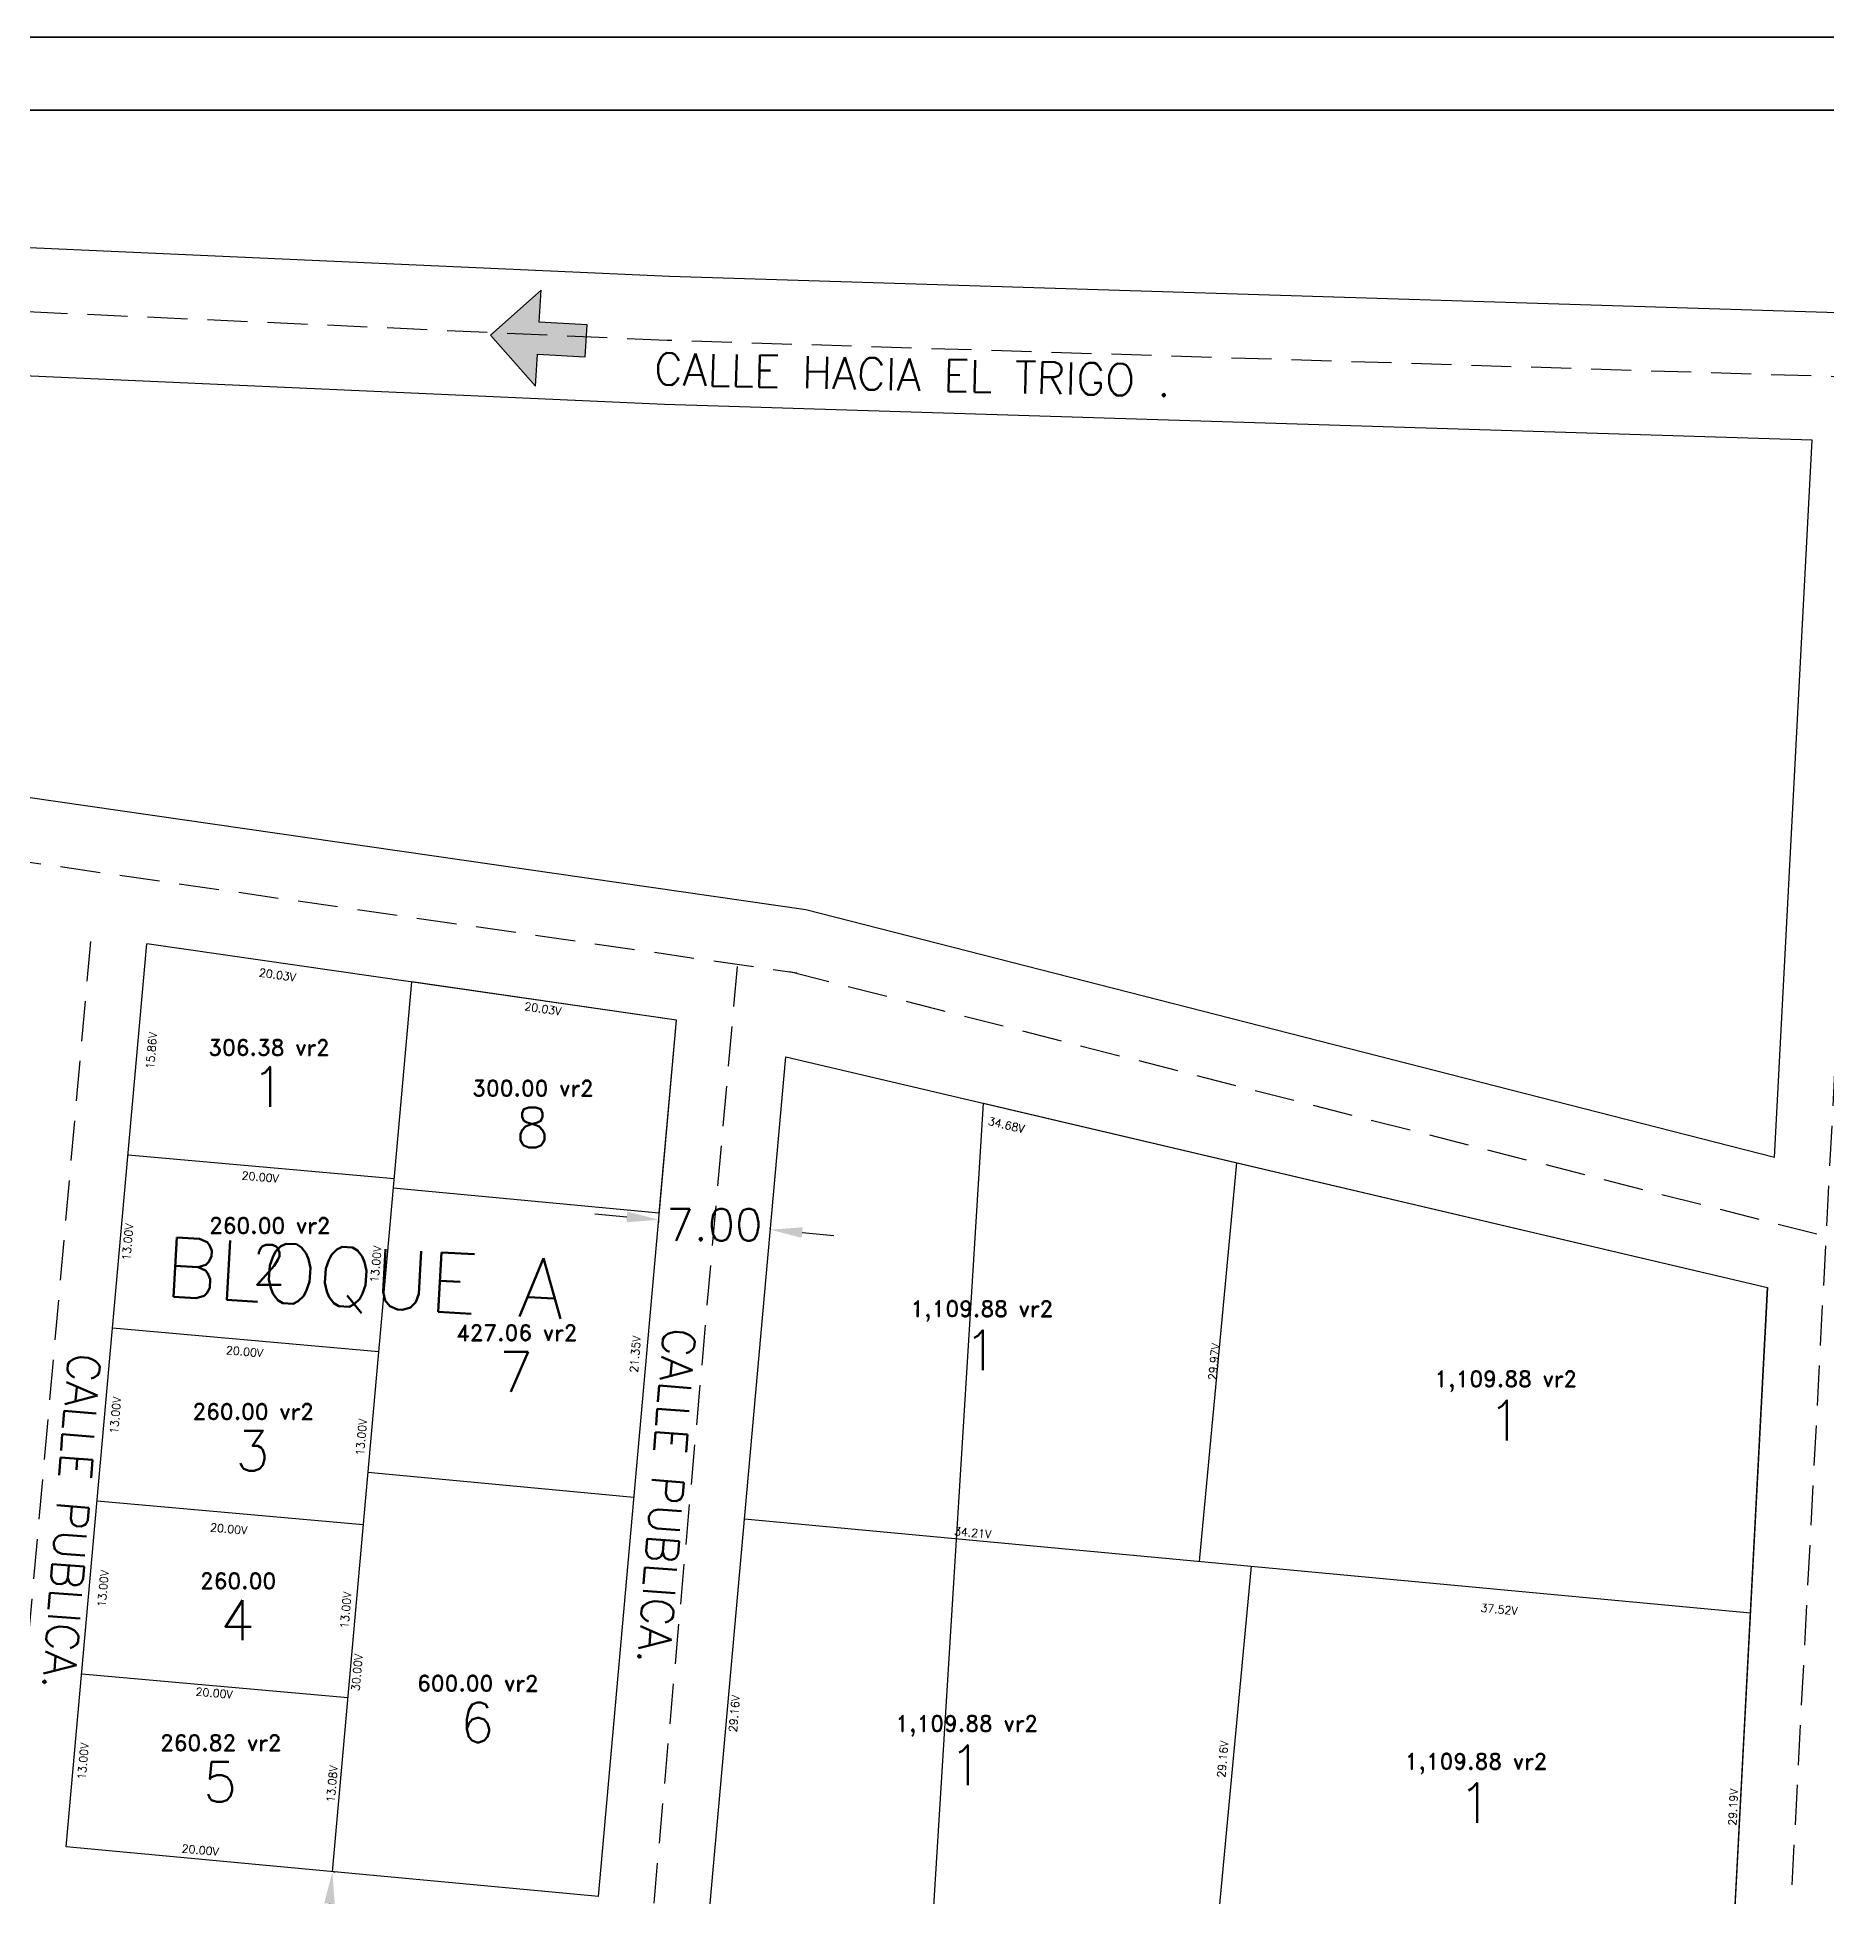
# Model space of a CAD drawing. Header units: metres. Extents: x 294898 to 295286, y 1620966 to 1622103.
# Drawn here: x 295088.7 to 295200.5, y 1621986.9 to 1622103.1 of the extents above; entities that cross this region are included whole.
import ezdxf
from ezdxf.enums import TextEntityAlignment as Align

# ---------------------------------------------------------------- set-up
doc = ezdxf.new("R2010")
doc.units = ezdxf.units.M
doc.linetypes.add('DASHED2', pattern=[0.375, 0.25, -0.125])
doc.layers.add('CVL_CUADCON_TIT', color=1, linetype='Continuous')
doc.layers.add('Medidas Numeracion', color=7, linetype='Continuous')
doc.styles.add('HUECA1', font='hueca1.shx')
doc.styles.get("Standard").update_dxf_attribs({"font": 'simplex.shx'})
doc.dimstyles.new('COTAS LOTES', dxfattribs={"dimscale": 0.25, "dimtxt": 2, "dimasz": 0.18, "dimexe": 0.18, "dimexo": 0.0625, "dimgap": 0.09, "dimtad": 0, "dimlfac": 1.1976, "dimzin": 0, "dimdsep": 46, "dimtxsty": 'Standard', "dimblk": 'NONE', "dimcen": 0, "dimse1": 1, "dimse2": 1, "dimsd1": 1, "dimsd2": 1, "dimadec": 0, "dimazin": 0, "dimtfac": 1, "dimtofl": 0, "dimtmove": 0, "dimatfit": 3, "dimldrblk": 'NONE', "dimfxl": 1, "dimtolj": 1, "dimtzin": 0, "dimarcsym": 0})
doc.dimstyles.get("Standard").update_dxf_attribs({"dimtxt": 0.18, "dimasz": 0.18, "dimexe": 0.18, "dimexo": 0.0625, "dimgap": 0.09, "dimtad": 0, "dimtih": 1, "dimtoh": 1, "dimdec": 4, "dimzin": 0, "dimdsep": 46, "dimtxsty": 'Standard', "dimcen": 0.09, "dimadec": 0, "dimazin": 0, "dimtfac": 1, "dimtdec": 4, "dimtofl": 0, "dimtmove": 0, "dimatfit": 3, "dimfxl": 1, "dimtolj": 1, "dimtzin": 0, "dimarcsym": 0})

# ---------------------------------------------------------------- blocks, each defined once
blk = doc.blocks.new('*D59')
at = {"layer": 'Defpoints', "color": 0, "transparency": 16777216}
for p in [(295091.46, 1622000.85, 769.14), (295092.03, 1622000.8), (295090.5, 1621990.04, 769.14)]:
    blk.add_point(p, dxfattribs=at)
at = {"color": 0, "transparency": 16777216, "insert": (295091.55, 1621995.39), "char_height": 0.5, "attachment_point": 5, "rotation": 84.9041}
blk.add_mtext('\\A1;13.00V', dxfattribs=at)
blk = doc.blocks.new('_None')
blk = doc.blocks.new('*D60')
at = {"layer": 'Defpoints', "color": 0, "transparency": 16777216}
for p in [(295090.5, 1621990.04, 769.14), (295107.13, 1621988.48, 769.14), (295107.18, 1621989.06)]:
    blk.add_point(p, dxfattribs=at)
at = {"color": 0, "transparency": 16777216, "insert": (295098.87, 1621989.84), "char_height": 0.5, "attachment_point": 5, "rotation": 354.6663}
blk.add_mtext('\\A1;20.00V', dxfattribs=at)
blk = doc.blocks.new('*D61')
at = {"layer": 'Defpoints', "color": 0, "transparency": 16777216}
for p in [(295091.46, 1622000.85, 769.14), (295108.06, 1621998.91), (295108.1, 1621999.37, 769.14)]:
    blk.add_point(p, dxfattribs=at)
at = {"color": 0, "transparency": 16777216, "insert": (295099.74, 1621999.65), "char_height": 0.5, "attachment_point": 5, "rotation": 354.9041}
blk.add_mtext('\\A1;20.00V', dxfattribs=at)
blk = doc.blocks.new('*D62')
at = {"layer": 'Defpoints', "color": 0, "transparency": 16777216}
for p in [(295108.1, 1621999.37, 769.14), (295106.63, 1621988.53), (295107.13, 1621988.48, 769.14)]:
    blk.add_point(p, dxfattribs=at)
at = {"color": 0, "transparency": 16777216, "insert": (295107.11, 1621993.97), "char_height": 0.5, "attachment_point": 5, "rotation": 84.9041}
blk.add_mtext('\\A1;13.08V', dxfattribs=at)
blk = doc.blocks.new('*D63')
at = {"layer": 'Defpoints', "color": 0, "transparency": 16777216}
for p in [(295108.45, 1622010.23), (295109.06, 1622010.18, 769.14), (295108.1, 1621999.37, 769.14)]:
    blk.add_point(p, dxfattribs=at)
at = {"color": 0, "transparency": 16777216, "insert": (295107.97, 1622004.83), "char_height": 0.5, "attachment_point": 5, "rotation": 84.9041}
blk.add_mtext('\\A1;13.00V', dxfattribs=at)
blk = doc.blocks.new('*D64')
at = {"layer": 'Defpoints', "color": 0, "transparency": 16777216}
for p in [(295092.43, 1622011.66, 769.14), (295093.28, 1622011.58), (295091.46, 1622000.85, 769.14)]:
    blk.add_point(p, dxfattribs=at)
at = {"color": 0, "transparency": 16777216, "insert": (295092.8, 1622006.18), "char_height": 0.5, "attachment_point": 5, "rotation": 84.9041}
blk.add_mtext('\\A1;13.00V', dxfattribs=at)
blk = doc.blocks.new('*D65')
at = {"layer": 'Defpoints', "color": 0, "transparency": 16777216}
for p in [(295092.43, 1622011.66, 769.14), (295109.06, 1622010.18, 769.14), (295108.97, 1622009.16)]:
    blk.add_point(p, dxfattribs=at)
at = {"color": 0, "transparency": 16777216, "insert": (295100.65, 1622009.91), "char_height": 0.5, "attachment_point": 5, "rotation": 354.9041}
blk.add_mtext('\\A1;20.00V', dxfattribs=at)
blk = doc.blocks.new('*D66')
at = {"layer": 'Defpoints', "color": 0, "transparency": 16777216}
for p in [(295093.39, 1622022.47, 769.14), (295094.05, 1622022.41), (295092.43, 1622011.66, 769.14)]:
    blk.add_point(p, dxfattribs=at)
at = {"color": 0, "transparency": 16777216, "insert": (295093.57, 1622017.01), "char_height": 0.5, "attachment_point": 5, "rotation": 84.9041}
blk.add_mtext('\\A1;13.00V', dxfattribs=at)
blk = doc.blocks.new('*D67')
at = {"layer": 'Defpoints', "color": 0, "transparency": 16777216}
for p in [(295093.39, 1622022.47, 769.14), (295110.03, 1622020.99, 769.14), (295109.96, 1622020.25)]:
    blk.add_point(p, dxfattribs=at)
at = {"color": 0, "transparency": 16777216, "insert": (295101.64, 1622020.99), "char_height": 0.5, "attachment_point": 5, "rotation": 354.9041}
blk.add_mtext('\\A1;20.00V', dxfattribs=at)
blk = doc.blocks.new('*D68')
at = {"layer": 'Defpoints', "color": 0, "transparency": 16777216}
for p in [(295110.03, 1622020.99, 769.14), (295108.45, 1622010.23), (295109.06, 1622010.18, 769.14)]:
    blk.add_point(p, dxfattribs=at)
at = {"color": 0, "transparency": 16777216, "insert": (295108.94, 1622015.64), "char_height": 0.5, "attachment_point": 5, "rotation": 84.9041}
blk.add_mtext('\\A1;13.00V', dxfattribs=at)
blk = doc.blocks.new('*D69')
at = {"layer": 'Defpoints', "color": 0, "transparency": 16777216}
for p in [(295110.33, 1622031.86), (295110.99, 1622031.8, 769.14), (295110.03, 1622020.99, 769.14)]:
    blk.add_point(p, dxfattribs=at)
at = {"color": 0, "transparency": 16777216, "insert": (295109.85, 1622026.45), "char_height": 0.5, "attachment_point": 5, "rotation": 84.9041}
blk.add_mtext('\\A1;13.00V', dxfattribs=at)
blk = doc.blocks.new('*D70')
at = {"layer": 'Defpoints', "color": 0, "transparency": 16777216}
for p in [(295094.36, 1622033.28, 769.14), (295110.93, 1622031.16), (295110.99, 1622031.8, 769.14)]:
    blk.add_point(p, dxfattribs=at)
at = {"color": 0, "transparency": 16777216, "insert": (295102.62, 1622031.9), "char_height": 0.5, "attachment_point": 5, "rotation": 354.9041}
blk.add_mtext('\\A1;20.00V', dxfattribs=at)
blk = doc.blocks.new('*D71')
at = {"layer": 'Defpoints', "color": 0, "transparency": 16777216}
for p in [(295094.36, 1622033.28, 769.14), (295093.39, 1622022.47, 769.14), (295093.86, 1622022.43)]:
    blk.add_point(p, dxfattribs=at)
at = {"color": 0, "transparency": 16777216, "insert": (295094.34, 1622027.84), "char_height": 0.5, "attachment_point": 5, "rotation": 84.9041}
blk.add_mtext('\\A1;13.00V', dxfattribs=at)
blk = doc.blocks.new('*D72')
at = {"layer": 'Defpoints', "color": 0, "transparency": 16777216}
for p in [(295095.53, 1622046.48, 769.14), (295096.41, 1622046.4), (295094.36, 1622033.28, 769.14)]:
    blk.add_point(p, dxfattribs=at)
at = {"color": 0, "transparency": 16777216, "insert": (295095.82, 1622039.8), "char_height": 0.5, "attachment_point": 5, "rotation": 84.9041}
blk.add_mtext('\\A1;15.86V', dxfattribs=at)
blk = doc.blocks.new('*D73')
at = {"layer": 'Defpoints', "color": 0, "transparency": 16777216}
for p in [(295095.53, 1622046.48, 769.14), (295112.09, 1622044.09, 769.14), (295111.98, 1622043.34)]:
    blk.add_point(p, dxfattribs=at)
at = {"color": 0, "transparency": 16777216, "insert": (295103.7, 1622044.53), "char_height": 0.5, "attachment_point": 5, "rotation": 351.7922}
blk.add_mtext('\\A1;20.03V', dxfattribs=at)
blk = doc.blocks.new('*D205')
at = {"layer": 'Defpoints', "color": 0, "transparency": 16777216}
for p in [(295112.09, 1622044.09, 769.14), (295128.64, 1622041.7, 769.14), (295128.57, 1622041.21)]:
    blk.add_point(p, dxfattribs=at)
at = {"color": 0, "transparency": 16777216, "insert": (295120.29, 1622042.41), "char_height": 0.5, "attachment_point": 5, "rotation": 351.7922}
blk.add_mtext('\\A1;20.03V', dxfattribs=at)
blk = doc.blocks.new('*D318')
at = {"color": 0, "lineweight": -2, "transparency": 16777216}
for p, q in [((295107.19, 1621988.48), (295107.31, 1621988.47)), ((295106.95, 1621986.49), (295106.91, 1621986.01)), ((295106.67, 1621983.36), (295106.71, 1621983.83)), ((295106.55, 1621981.36), (295106.67, 1621981.35))]:
    blk.add_line(p, q, dxfattribs=at)
at = {"color": 0, "transparency": 16777216}
for points in [[(295106.62, 1621986.52), (295107.28, 1621986.46), (295107.13, 1621988.48)], [(295106.34, 1621983.39), (295107, 1621983.33), (295106.49, 1621981.36)]]:
    blk.add_solid(points, dxfattribs=at)
at = {"layer": 'Defpoints', "color": 0, "transparency": 16777216}
for p in [(295107.13, 1621988.48, 769.14), (295106.49, 1621981.36, 769.14), (295106.49, 1621981.36)]:
    blk.add_point(p, dxfattribs=at)
at = {"color": 0, "transparency": 16777216, "insert": (295106.81, 1621984.92), "char_height": 2, "attachment_point": 5}
blk.add_mtext('\\A1;7.15', dxfattribs=at)
blk = doc.blocks.new('*D321')
at = {"color": 0, "lineweight": -2, "transparency": 16777216}
for p, q in [((295125.53, 1622029.4), (295123.54, 1622029.58)), ((295127.52, 1622029.16), (295127.51, 1622029.05)), ((295134.5, 1622028.67), (295134.52, 1622028.78)), ((295136.49, 1622028.43), (295138.48, 1622028.25))]:
    blk.add_line(p, q, dxfattribs=at)
at = {"color": 0, "transparency": 16777216}
for points in [[(295125.56, 1622029.74), (295125.51, 1622029.07), (295127.53, 1622029.23)], [(295136.52, 1622028.76), (295136.46, 1622028.1), (295134.5, 1622028.61)]]:
    blk.add_solid(points, dxfattribs=at)
at = {"layer": 'Defpoints', "color": 0, "transparency": 16777216}
for p in [(295127.53, 1622029.23, 769.14), (295134.5, 1622028.61, 769.14), (295134.5, 1622028.61)]:
    blk.add_point(p, dxfattribs=at)
at = {"color": 0, "transparency": 16777216, "insert": (295131.01, 1622028.92), "char_height": 2, "attachment_point": 5}
blk.add_mtext('\\A1;7.00', dxfattribs=at)
blk = doc.blocks.new('*D322')
at = {"layer": 'Defpoints', "color": 0, "transparency": 16777216}
for p in [(295135.46, 1622039.41, 769.14), (295196.83, 1622025, 769.14), (294948.11, 1620966.09)]:
    blk.add_point(p, dxfattribs=at)
at = {"color": 0, "transparency": 16777216, "insert": (294917.43, 1620973.29), "char_height": 0.5, "attachment_point": 5, "rotation": 346.7819}
blk.add_mtext('\\A1;75.49V', dxfattribs=at)
blk = doc.blocks.new('*D666')
at = {"layer": 'Defpoints', "color": 0, "transparency": 16777216}
for p in [(295126.85, 1622029.71), (295127.56, 1622029.64, 769.94), (295125.98, 1622011.88, 769.94)]:
    blk.add_point(p, dxfattribs=at)
at = {"color": 0, "transparency": 16777216, "insert": (295126.06, 1622020.83), "char_height": 0.5, "attachment_point": 5, "rotation": 84.9041}
blk.add_mtext('\\A1;21.35V', dxfattribs=at)
blk = doc.blocks.new('*D667')
at = {"layer": 'Defpoints', "color": 0, "transparency": 16777216}
for p in [(295109.35, 1622013.43, 769.14), (295107.13, 1621988.48, 769.94), (295107.56, 1621988.45)]:
    blk.add_point(p, dxfattribs=at)
at = {"color": 0, "transparency": 16777216, "insert": (295108.67, 1622000.94), "char_height": 0.5, "attachment_point": 5, "rotation": 84.9048}
blk.add_mtext('\\A1;30.00V', dxfattribs=at)
blk = doc.blocks.new('*D670')
at = {"layer": 'Defpoints', "color": 0, "transparency": 16777216}
for p in [(295135.46, 1622039.41, 769.14), (295163.65, 1622032.79, 774.53), (295163.42, 1622031.82)]:
    blk.add_point(p, dxfattribs=at)
at = {"color": 0, "transparency": 16777216, "insert": (295149.25, 1622035.15), "char_height": 0.5, "attachment_point": 5, "rotation": 346.7819}
blk.add_mtext('\\A1;34.68V', dxfattribs=at)
blk = doc.blocks.new('*D671')
at = {"layer": 'Defpoints', "color": 0, "transparency": 16777216}
for p in [(295163.65, 1622032.79, 774.53), (295161.06, 1622007.9), (295161.33, 1622007.88, 774.53)]:
    blk.add_point(p, dxfattribs=at)
at = {"color": 0, "transparency": 16777216, "insert": (295162.23, 1622020.36), "char_height": 0.5, "attachment_point": 5, "rotation": 84.6663}
blk.add_mtext('\\A1;29.97V', dxfattribs=at)
blk = doc.blocks.new('*D672')
at = {"layer": 'Defpoints', "color": 0, "transparency": 16777216}
for p in [(295132.89, 1622010.53, 774.53), (295161.33, 1622007.88, 774.53), (295161.37, 1622008.34)]:
    blk.add_point(p, dxfattribs=at)
at = {"color": 0, "transparency": 16777216, "insert": (295147.15, 1622009.67), "char_height": 0.5, "attachment_point": 5, "rotation": 354.6663}
blk.add_mtext('\\A1;34.21V', dxfattribs=at)
blk = doc.blocks.new('*D674')
at = {"layer": 'Defpoints', "color": 0, "transparency": 16777216}
for p in [(295164.57, 1622007.58, 774.53), (295161.65, 1621983.39), (295162.3, 1621983.33, 774.53)]:
    blk.add_point(p, dxfattribs=at)
at = {"color": 0, "transparency": 16777216, "insert": (295162.78, 1621995.52), "char_height": 0.5, "attachment_point": 5, "rotation": 84.6663}
blk.add_mtext('\\A1;29.16V', dxfattribs=at)
blk = doc.blocks.new('*D676')
at = {"layer": 'Defpoints', "color": 0, "transparency": 16777216}
for p in [(295132.89, 1622010.53, 769.14), (295130.72, 1621986.28, 769.14), (295131.17, 1621986.24)]:
    blk.add_point(p, dxfattribs=at)
at = {"color": 0, "transparency": 16777216, "insert": (295132.25, 1621998.37), "char_height": 0.5, "attachment_point": 5, "rotation": 84.9041}
blk.add_mtext('\\A1;29.16V', dxfattribs=at)
blk = doc.blocks.new('*D678')
at = {"layer": 'Defpoints', "color": 0, "transparency": 16777216}
for p in [(295195.76, 1622004.67, 774.53), (295194.04, 1621980.35), (295194.48, 1621980.33, 774.53)]:
    blk.add_point(p, dxfattribs=at)
at = {"color": 0, "transparency": 16777216, "insert": (295194.68, 1621992.52), "char_height": 0.5, "attachment_point": 5, "rotation": 86.99}
blk.add_mtext('\\A1;29.19V', dxfattribs=at)
blk = doc.blocks.new('*D679')
at = {"layer": 'Defpoints', "color": 0, "transparency": 16777216}
for p in [(295164.57, 1622007.58, 774.53), (295195.76, 1622004.67, 774.53), (295195.64, 1622003.43)]:
    blk.add_point(p, dxfattribs=at)
at = {"color": 0, "transparency": 16777216, "insert": (295180.05, 1622004.88), "char_height": 0.5, "attachment_point": 5, "rotation": 354.6663}
blk.add_mtext('\\A1;37.52V', dxfattribs=at)

msp = doc.modelspace()

# ---------------------------------------------------------------- hatches: boundary and pattern name
h = msp.add_hatch(color=256)
h.dxf.hatch_style = 1
h.paths.add_polyline_path([(295119.9397, 1622083.3247), (295122.9345, 1622083.149), (295123.0516, 1622085.1456), (295120.0567, 1622085.3212), (295120.1738, 1622087.3178), (295117.0042, 1622084.5142), (295119.8226, 1622081.3281)])

# ---------------------------------------------------------------- linework, layer by layer
at = {"color": 1, "linetype": 'DASHED2', "ltscale": 10}
for p, q in [((295128.0444, 1622084.1758, 761.473), (294940.8139, 1622092.5517, 761.473)), ((295225.7927, 1622081.1448, 761.473), (295128.0444, 1622084.1758, 761.473)), ((295197.7778, 1621976.4305, 774.533), (295203.1146, 1622077.9215, 774.533)), ((295083.1494, 1621947.0172, 769.142), (295092.0466, 1622046.789, 769.142)), ((295126.9003, 1621982.7959, 769.142), (295132.4646, 1622045.1925, 769.142))]:
    msp.add_line(p, q, dxfattribs=at)
for p, q in [((295197.2554, 1622033.1486, 774.533), (295199.6115, 1622077.9547, 774.533)), ((295090.4996, 1621990.0365, 769.142), (295095.5328, 1622046.4781, 769.142)), ((295107.1274, 1621988.4841, 769.142), (295112.0861, 1622044.0905, 769.142)), ((295123.7552, 1621986.9317, 769.142), (295128.6395, 1622041.7028, 769.142)), ((295130.725, 1621986.281, 769.142), (295135.4632, 1622039.4142, 769.142)), ((295135.4632, 1622039.4142, 769.142), (295196.827, 1622025.001, 769.142)), ((295194.478, 1621980.329, 774.533), (295196.827, 1622025.001, 774.533)), ((295132.8879, 1622010.535, 774.533), (295195.7577, 1622004.6654, 774.533))]:
    msp.add_line(p, q)
at = {"color": 7, "lineweight": 35, "ltscale": 0.5}
for points in [[(294898.4946, 1621823.8246), (295286.0547, 1621823.8246), (295286.0547, 1622103.1307), (294898.4946, 1622103.1307)], [(294902.5539, 1621828.3841), (295281.4952, 1621828.3841), (295281.4952, 1622098.5711), (294902.5539, 1622098.5711)]]:
    msp.add_lwpolyline(points, close=True, dxfattribs=at)
at = {"flags": 128}
for points, elevation in [([(295221.9777, 1622085.265), (295128.1958, 1622088.173), (294941.0937, 1622096.5431)], 761.473), ([(295199.6115, 1622077.9547), (295127.893, 1622080.1786), (294968.6359, 1622087.303)], 761.473), ([(294966.4657, 1622078.4497), (295015.5451, 1622067.7054), (295078.2641, 1622057.0518), (295136.7201, 1622048.6201)], 774.533), ([(295136.7201, 1622048.6201), (295197.2554, 1622033.1486)], 774.533), ([(295128.6395, 1622041.7028), (295095.5328, 1622046.4781)], 774.533), ([(295127.564, 1622029.6426), (295128.6395, 1622041.7028), (295112.0861, 1622044.0905)], 769.943), ([(295147.8305, 1622036.5093), (295196.827, 1622025.001), (295194.478, 1621980.329), (295144.6343, 1621984.9824), (295147.8305, 1622036.5093)], 768.212), ([(295094.3563, 1622033.2848), (295110.9902, 1622031.8015)], 769.142), ([(295161.3261, 1622007.88), (295163.652, 1622032.7931)], 774.533), ([(295127.564, 1622029.6426), (295110.9362, 1622031.195)], 769.943), ([(295093.3921, 1622022.4727), (295110.0261, 1622020.9894)], 769.142), ([(295125.9803, 1622011.8829), (295109.3524, 1622013.4353)], 769.943), ([(295092.4279, 1622011.6606), (295109.0619, 1622010.1773)], 769.142), ([(295162.3028, 1621983.3329), (295164.5663, 1622007.5775)], 774.533), ([(295091.4637, 1622000.8486), (295108.0977, 1621999.3652)], 769.142), ([(295123.7552, 1621986.9317), (295090.4996, 1621990.0365)], 769.943)]:
    msp.add_lwpolyline(points, dxfattribs=dict(at, elevation=elevation))
msp.add_lwpolyline([(295117.0042, 1622084.5142), (295119.8226, 1622081.3281), (295119.9397, 1622083.3247), (295122.9345, 1622083.149), (295123.0516, 1622085.1456), (295120.0567, 1622085.3212), (295120.1738, 1622087.3178), (295117.0042, 1622084.5142)], dxfattribs=at)
at = {"color": 1, "linetype": 'DASHED2', "ltscale": 10, "elevation": 774.533, "flags": 128}
for points in [[(294961.187, 1622075.5105), (295014.7821, 1622063.7777), (295077.6435, 1622053.0999), (295136.1491, 1622044.661)], [(295135.7296, 1622044.7446), (295223.097, 1622022.4156)]]:
    msp.add_lwpolyline(points, dxfattribs=at)

# ---------------------------------------------------------------- texts
at = {"char_height": 2, "attachment_point": 1}
for s, insert, rotation in [('CALLE HACIA EL TRIGO .', (295127.2567, 1622083.4177, -2318.208), 358.652725), ('CALLE PUBLICA.', (295129.8329, 1622022.3865), 265.533842), ('CALLE PUBLICA.', (295092.6451, 1622020.8006), 265.533842)]:
    msp.add_mtext_dynamic_manual_height_columns(s, width=70.512286, gutter_width=1, heights=[0], dxfattribs=dict(at, insert=insert, rotation=rotation))
at = {"layer": 'CVL_CUADCON_TIT', "color": 5, "insert": (295096.7662, 1622028.1523), "char_height": 3.71873, "attachment_point": 1, "rotation": 356.780747}
msp.add_mtext_dynamic_manual_height_columns('BLOQUE A', width=28.074819, gutter_width=18.5936, heights=[0], dxfattribs=at)
at = {"layer": 'Medidas Numeracion', "color": 0, "style": 'HUECA1'}
for s, p in [('306.38 vr2', (295103.1704, 1622039.9901, -1543.675)), ('300.00 vr2', (295119.6658, 1622037.4477)), ('260.00 vr2', (295103.2152, 1622028.8652, -774.533)), ('1,109.88 vr2', (295147.7176, 1622023.52)), ('427.06 vr2', (295118.647, 1622022.1697)), ('1,109.88 vr2', (295180.4644, 1622019.1333)), ('260.00 vr2', (295102.1786, 1622017.2409, -1543.675)), ('260.00', (295101.2352, 1622006.6616, -774.533)), ('600.00 vr2', (295116.223, 1622000.2622)), ('1,109.88 vr2', (295146.7727, 1621997.599)), ('260.82 vr2', (295100.1529, 1621996.543, -774.533)), ('1,109.88 vr2', (295178.6066, 1621995.2316))]:
    msp.add_text(s, height=1, rotation=359.947712, dxfattribs=at).set_placement(p, align=Align.MIDDLE)
at = {"layer": 'Medidas Numeracion', "color": 0}
for s, p in [('1', (295103.1322, 1622037.5439, -1543.675)), ('8', (295119.6276, 1622035.0014)), ('2', (295103.1771, 1622026.4189, -774.533)), ('1', (295147.6795, 1622021.0738)), ('7', (295118.6088, 1622019.7234)), ('1', (295180.4262, 1622016.687)), ('3', (295102.1405, 1622014.7946, -1543.675)), ('4', (295101.1971, 1622004.2154, -774.533)), ('6', (295116.1849, 1621997.816)), ('1', (295146.7346, 1621995.1527)), ('5', (295100.1148, 1621994.0968, -774.533)), ('1', (295178.5684, 1621992.7854))]:
    msp.add_text(s, height=2.5, rotation=359.947712, dxfattribs=at).set_placement(p, align=Align.MIDDLE)

# ---------------------------------------------------------------- dimensions: what is measured, and where the dimension line sits
for p1, p2, distance, picture, middle in [((295094.3563, 1622033.2848, 769.142), (295095.5328, 1622046.4781, 769.142), -0.8794, '*D72', (295095.8204, 1622039.8034)), ((295095.5328, 1622046.4781, 769.142), (295112.0861, 1622044.0905, 769.142), -0.7628, '*D73', (295103.7006, 1622044.5294)), ((295112.0861, 1622044.0905, 769.142), (295128.6395, 1622041.7028, 769.142), -0.4959, '*D205', (295120.292, 1622042.4059)), ((295135.4632, 1622039.4142, 769.142), (295196.827, 1622025.001, 769.142), -1087.7316, '*D322', (294917.4269, 1620973.2933)), ((295094.3563, 1622033.2848, 769.142), (295093.3921, 1622022.4727, 769.142), 0.4648, '*D71', (295094.3371, 1622027.8375)), ((295094.3563, 1622033.2848, 769.142), (295110.9902, 1622031.8015, 769.142), -0.6437, '*D70', (295102.6161, 1622031.902)), ((295163.652, 1622032.7931, 774.533), (295161.3261, 1622007.88, 774.533), -0.2627, '*D671', (295162.2275, 1622020.361)), ((295110.0261, 1622020.9894, 769.142), (295110.9902, 1622031.8015, 769.142), 0.6644, '*D69', (295109.8464, 1622026.4545)), ((295125.9803, 1622011.8829, 769.943), (295127.564, 1622029.6426, 769.943), 0.7123, '*D666', (295126.0627, 1622020.826)), ((295092.4279, 1622011.6606, 769.142), (295093.3921, 1622022.4727, 769.142), -0.6578, '*D66', (295093.5652, 1622017.0083)), ((295093.3921, 1622022.4727, 769.142), (295110.0261, 1622020.9894, 769.142), -0.7422, '*D67', (295101.6432, 1622020.9918)), ((295110.0261, 1622020.9894, 769.142), (295109.0619, 1622010.1773, 769.142), -0.6107, '*D68', (295108.9357, 1622015.6376)), ((295091.4637, 1622000.8486, 769.142), (295092.4279, 1622011.6606, 769.142), -0.8594, '*D64', (295092.8018, 1622006.1783)), ((295092.4279, 1622011.6606, 769.142), (295109.0619, 1622010.1773, 769.142), -1.0178, '*D65', (295100.6545, 1622009.9052)), ((295108.0977, 1621999.3652, 769.142), (295109.0619, 1622010.1773, 769.142), 0.6107, '*D63', (295107.9715, 1622004.8255)), ((295132.8879, 1622010.535, 769.142), (295130.725, 1621986.281, 769.142), 0.4448, '*D676', (295132.2495, 1621998.3685)), ((295132.8879, 1622010.535, 774.533), (295161.3261, 1622007.88, 774.533), 0.4642, '*D672', (295147.1502, 1622009.6697)), ((295164.5663, 1622007.5775, 774.533), (295162.3028, 1621983.3329, 774.533), -0.6582, '*D674', (295162.7792, 1621995.5164)), ((295164.5663, 1622007.5775, 774.533), (295195.7577, 1622004.6654, 774.533), -1.2437, '*D679', (295180.0464, 1622004.8831)), ((295195.7577, 1622004.6654, 774.533), (295194.478, 1621980.329, 774.533), -0.4404, '*D678', (295194.6781, 1621992.5203)), ((295090.4996, 1621990.0365, 769.142), (295091.4637, 1622000.8486, 769.142), -0.5656, '*D59', (295091.5451, 1621995.3923)), ((295091.4637, 1622000.8486, 769.142), (295108.0977, 1621999.3652, 769.142), -0.4553, '*D61', (295099.7403, 1621999.6534)), ((295108.0977, 1621999.3652, 769.142), (295107.1274, 1621988.4841, 769.142), -0.5044, '*D62', (295107.1102, 1621993.9694)), ((295090.4996, 1621990.0365, 769.142), (295107.1274, 1621988.4841, 769.142), 0.5826, '*D60', (295098.8677, 1621989.8404))]:
    dim = msp.add_aligned_dim(p1=p1, p2=p2, distance=distance, dimstyle='COTAS LOTES', override={"dimpost": 'V'})
    dim.commit()
    dim.dimension.update_dxf_attribs({"geometry": picture, "text_midpoint": middle})
for base, p1, p2, angle, picture, middle in [((295163.4242, 1622031.8229), (295135.4632, 1622039.4142, 769.142), (295163.652, 1622032.7931, 774.533), 346.781944, '*D670', (295149.2513, 1622035.1518)), ((295107.5557, 1621988.4459), (295109.3522, 1622013.4321, 769.142), (295107.1277, 1621988.4841, 769.943), 264.904755, '*D667', (295108.6699, 1622000.9421))]:
    dim = msp.add_linear_dim(base=base, p1=p1, p2=p2, angle=angle, dimstyle='COTAS LOTES', override={"dimpost": 'V'})
    dim.commit()
    dim.dimension.update_dxf_attribs({"geometry": picture, "text_midpoint": middle, "dimtype": 161})
at = {"color": 5}
for p1, p2, picture, middle in [((295127.5269, 1622029.2269, 769.142), (295134.4993, 1622028.6051, 769.142), '*D321', (295131.0131, 1622028.916)), ((295107.1274, 1621988.4841, 769.142), (295106.4926, 1621981.3648, 769.142), '*D318', (295106.81, 1621984.9244))]:
    dim = msp.add_aligned_dim(p1=p1, p2=p2, distance=0, dimstyle='Standard', override={"dimtxt": 2, "dimasz": 2, "dimdec": 2}, dxfattribs=at)
    dim.commit()
    dim.dimension.update_dxf_attribs({"geometry": picture, "text_midpoint": middle})

doc.saveas('drawing.dxf')
